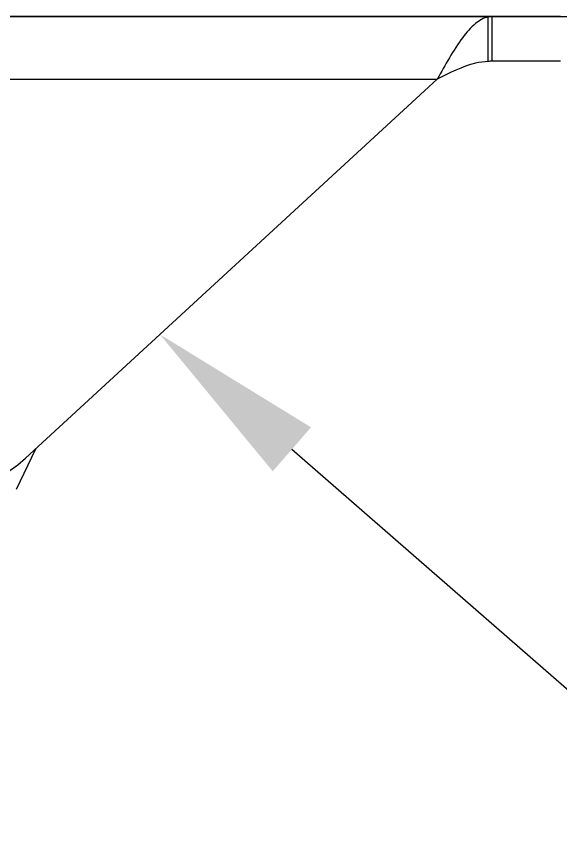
# Model space of a CAD drawing. Extents: x 4995099 to 5303443, y 4627657 to 4889583.
# Drawn here: x 5073589 to 5074211, y 4740380 to 4741329 of the extents above; entities that cross this region are included whole.
import ezdxf

# ---------------------------------------------------------------- set-up
doc = ezdxf.new("R2010")
doc.units = 0
doc.header["$LTSCALE"] = 1000
doc.header["$MEASUREMENT"] = 0
doc.layers.get('0').update_dxf_attribs({"color": 4, "linetype": 'CONTINUOUS'})
doc.layers.add('BZ', color=2, linetype='CONTINUOUS')

msp = doc.modelspace()

# ---------------------------------------------------------------- linework, layer by layer
for p, q in [((5074210.99, 4741328.57), (5073342.13, 4741328.57)), ((5074128.49, 4741277.33), (5074128.49, 4741328.13)), ((5074132.79, 4741277.46), (5074132.79, 4741328.57)), ((5074210.99, 4741277.46), (5074132.79, 4741277.46)), ((5073342.13, 4741257.01), (5074070.22, 4741257.01)), ((5074070.22, 4741257.01), (5073599.28, 4740823.65)), ((5073589.23, 4740788.52), (5073611.11, 4740834.53))]:
    msp.add_line(p, q)
msp.add_lwpolyline([(5073903.98, 4740833.9), (5074425.44, 4740379.98)])
for centre, radius, start, end in [((5074132.84, 4741201.09), 76.37, 90.04119, 93.27106), ((5073495.46, 4740936.48), 153.33, 180, 312.62036)]:
    msp.add_arc(centre, radius, start, end)
for points, knots in [([(5074128.49, 4741328.13), (5074123.13, 4741327.07), (5074111.77, 4741320.24), (5074091.67, 4741296.15), (5074079.3, 4741273.29), (5074070.22, 4741257.01)], [0, 0, 0, 0, 0.174571, 0.404229, 1, 1, 1, 1]), ([(5074128.49, 4741277.33), (5074123.59, 4741277.06), (5074103, 4741273.9), (5074084.26, 4741264.21), (5074070.22, 4741257.01)], [0, 0, 0, 0, 0.237273, 1, 1, 1, 1])]:
    msp.add_open_spline(points, degree=3, knots=knots)
msp.add_open_spline([(5074132.79, 4741328.57), (5074131.35, 4741328.57), (5074129.9, 4741328.41), (5074128.49, 4741328.13)], degree=3)
msp.add_solid([(5073882.09, 4740808.76), (5073753.13, 4740965.22), (5073925.86, 4740859.05)])
at = {"layer": 'BZ'}
msp.add_line((5056246.1, 4741328.57), (5075116.1, 4741328.57), dxfattribs=at)

doc.saveas('drawing.dxf')
